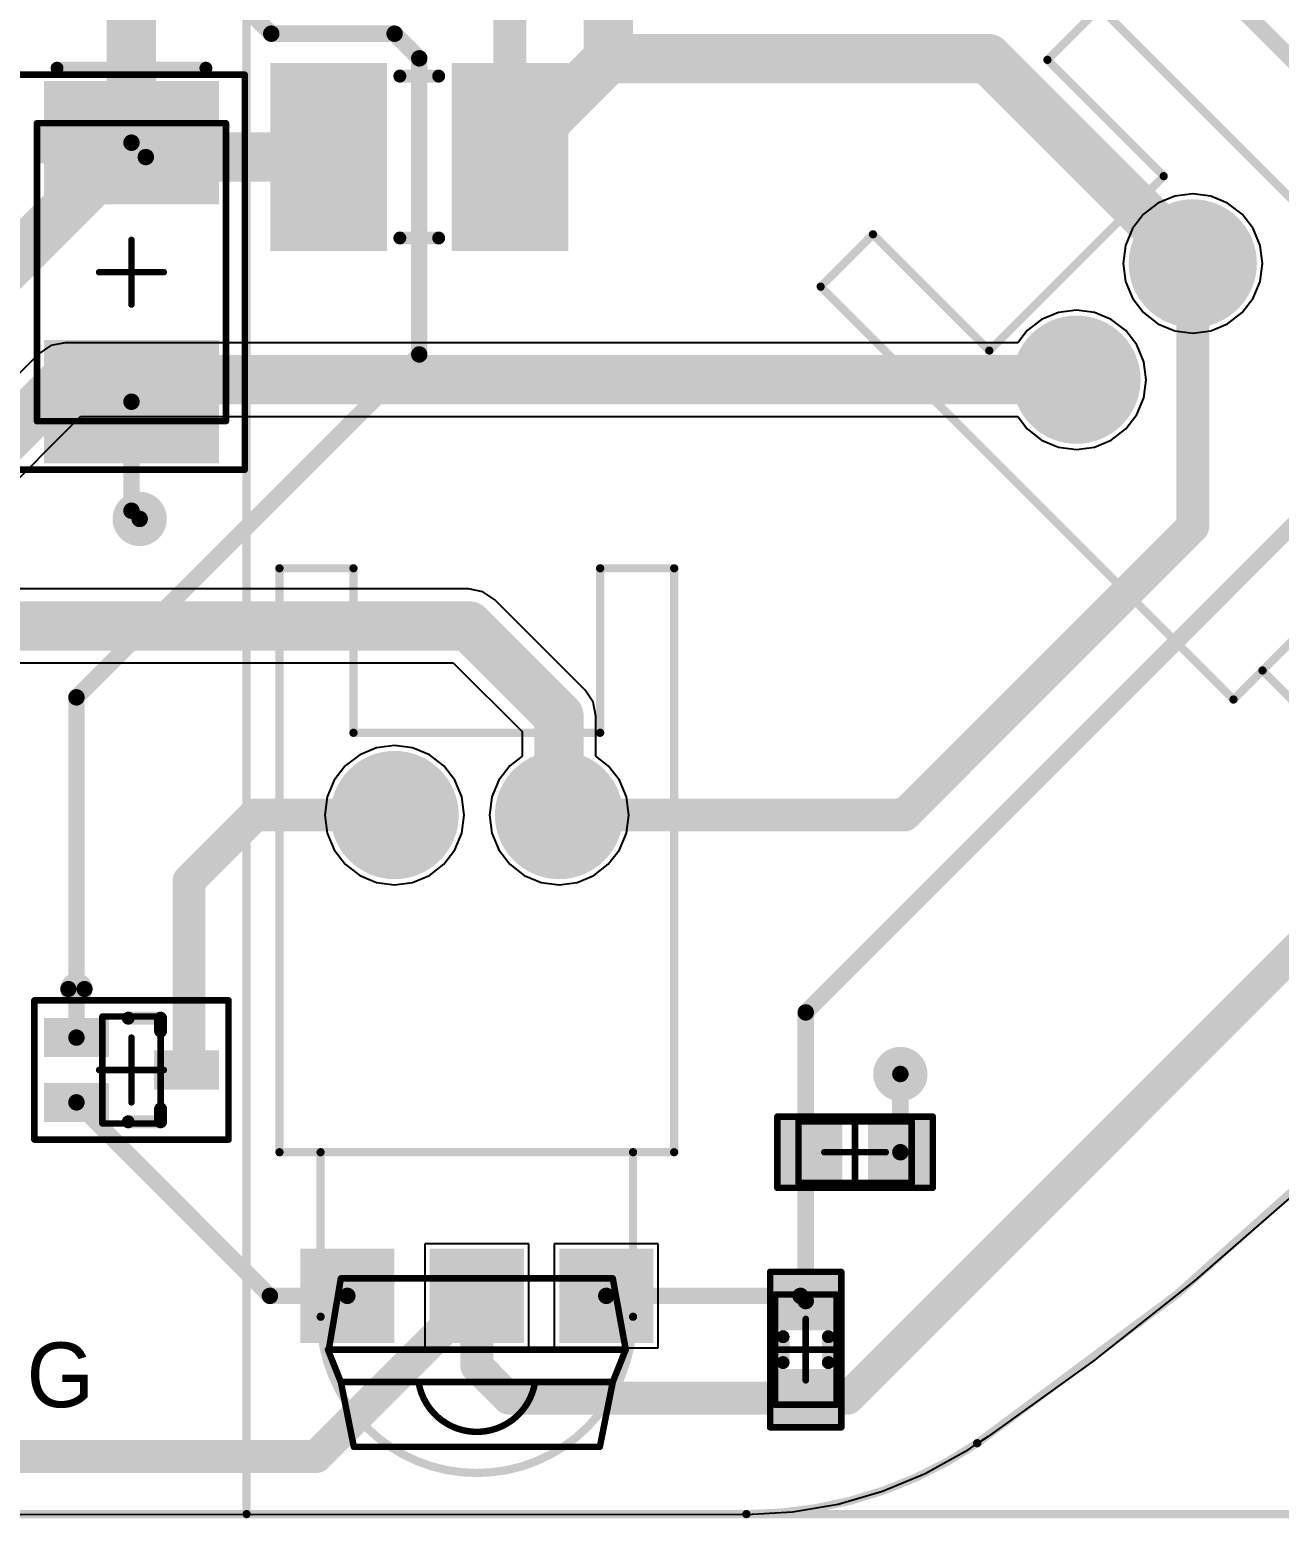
# Model space of a CAD drawing. Extents: x 6.31 to 9.67, y 3.49 to 7.65.
# Drawn here: x 8.368 to 9.128, y 3.495 to 4.399 of the extents above; entities that cross this region are included whole.
import ezdxf

# ---------------------------------------------------------------- set-up
doc = ezdxf.new("R2010")
doc.units = 0
for name, color, linetype in [('BOTTOMLAYER', 5, 'CONTINUOUS'), ('BOTTOMSOLDER', 6, 'CONTINUOUS'), ('MECHANICAL10', 56, 'CONTINUOUS'), ('MECHANICAL13', 56, 'CONTINUOUS'), ('MECHANICAL15', 56, 'CONTINUOUS'), ('MECHANICAL2', 216, 'CONTINUOUS'), ('MULTILAYER', 9, 'CONTINUOUS'), ('TOPLAYER', 1, 'CONTINUOUS'), ('TOPOVERLAY', 2, 'CONTINUOUS'), ('TOPPASTE', 8, 'CONTINUOUS'), ('TOPSOLDER', 216, 'CONTINUOUS')]:
    doc.layers.add(name, color=color, linetype=linetype)

msp = doc.modelspace()

# ---------------------------------------------------------------- linework, layer by layer
at = {"layer": 'BOTTOMLAYER'}
for p, q in [((9.0641201, 4.2983572), (9.0539031, 4.2941252)), ((9.0750843, 4.2998006), (9.0641201, 4.2983572)), ((9.0860485, 4.2983572), (9.0750843, 4.2998006)), ((9.0962655, 4.2941252), (9.0860485, 4.2983572)), ((9.0539031, 4.2941252), (9.0451296, 4.287393)), ((9.105039, 4.287393), (9.0962655, 4.2941252)), ((9.0451296, 4.287393), (9.0383974, 4.2786195)), ((9.1117712, 4.2786195), (9.105039, 4.287393)), ((9.0383974, 4.2786195), (9.0341654, 4.2684025)), ((9.1160032, 4.2684025), (9.1117712, 4.2786195)), ((9.0341654, 4.2684025), (9.032722, 4.2574383)), ((9.1174466, 4.2574383), (9.1160032, 4.2684025)), ((9.032722, 4.2574383), (9.0341654, 4.2464741)), ((9.1160032, 4.2464741), (9.1174466, 4.2574383)), ((9.0341654, 4.2464741), (9.0383974, 4.2362571)), ((9.1117712, 4.2362571), (9.1160032, 4.2464741)), ((9.0383974, 4.2362571), (9.0451296, 4.2274836)), ((9.105039, 4.2274836), (9.1117712, 4.2362571)), ((8.9934094, 4.2276465), (8.9831924, 4.2234145)), ((9.0043736, 4.2290899), (8.9934094, 4.2276465)), ((9.0153378, 4.2276465), (9.0043736, 4.2290899)), ((9.0255548, 4.2234145), (9.0153378, 4.2276465)), ((9.0451296, 4.2274836), (9.0539031, 4.2207514)), ((9.0962655, 4.2207514), (9.105039, 4.2274836)), ((8.9831924, 4.2234145), (8.9744189, 4.2166823)), ((9.0343283, 4.2166823), (9.0255548, 4.2234145)), ((9.0539031, 4.2207514), (9.0641201, 4.2165194)), ((9.0860485, 4.2165194), (9.0962655, 4.2207514)), ((8.3893737, 4.2091587), (8.3807897, 4.2074512)), ((8.9686458, 4.2091587), (8.3893737, 4.2091587)), ((8.9744189, 4.2166823), (8.9686458, 4.2091587)), ((9.0410605, 4.2079088), (9.0343283, 4.2166823)), ((9.0452925, 4.1976918), (9.0410605, 4.2079088)), ((9.0641201, 4.2165194), (9.0750843, 4.215076)), ((9.0750843, 4.215076), (9.0860485, 4.2165194)), ((8.3735126, 4.2025888), (8.2804378, 4.109514)), ((8.3807897, 4.2074512), (8.3735126, 4.2025888)), ((9.0467359, 4.1867276), (9.0452925, 4.1976918)), ((9.0452925, 4.1757634), (9.0467359, 4.1867276)), ((9.0410605, 4.1655464), (9.0452925, 4.1757634)), ((8.3055901, 4.0712219), (8.3986649, 4.1642967)), ((8.3986649, 4.1642967), (8.9686456, 4.1642967)), ((8.9686456, 4.1642967), (8.9744189, 4.1567729)), ((9.0343283, 4.1567729), (9.0410605, 4.1655464)), ((8.9744189, 4.1567729), (8.9831924, 4.1500407)), ((9.0255548, 4.1500407), (9.0343283, 4.1567729)), ((8.9831924, 4.1500407), (8.9934094, 4.1458087)), ((8.9934094, 4.1458087), (9.0043736, 4.1443653)), ((9.0043736, 4.1443653), (9.0153378, 4.1458087)), ((9.0153378, 4.1458087), (9.0255548, 4.1500407)), ((8.634729, 4.059514), (7.484729, 4.059514)), ((8.643313, 4.0578065), (8.634729, 4.059514)), ((8.6505901, 4.0529441), (8.643313, 4.0578065)), ((8.7055901, 3.9979441), (8.6505901, 4.0529441)), ((7.4940202, 4.014652), (8.6254378, 4.014652)), ((8.6254378, 4.014652), (8.667298, 3.9727918)), ((8.7104525, 3.990667), (8.7055901, 3.9979441)), ((8.71216, 3.982083), (8.7104525, 3.990667)), ((8.71216, 3.9578109), (8.71216, 3.982083)), ((8.667298, 3.9727918), (8.667298, 3.9578109)), ((8.589729, 3.9644454), (8.5787648, 3.9630019)), ((8.6006932, 3.9630019), (8.589729, 3.9644454)), ((8.5685478, 3.9587699), (8.5597743, 3.9520377)), ((8.5787648, 3.9630019), (8.5685478, 3.9587699)), ((8.6109102, 3.9587699), (8.6006932, 3.9630019)), ((8.6196837, 3.9520377), (8.6109102, 3.9587699)), ((8.667298, 3.9578109), (8.6597743, 3.9520377)), ((8.7196837, 3.9520377), (8.71216, 3.9578109)), ((8.5597743, 3.9520377), (8.5530421, 3.9432642)), ((8.6264159, 3.9432642), (8.6196837, 3.9520377)), ((8.6597743, 3.9520377), (8.6530421, 3.9432642)), ((8.7264159, 3.9432642), (8.7196837, 3.9520377)), ((8.5530421, 3.9432642), (8.5488101, 3.9330472)), ((8.6306479, 3.9330472), (8.6264159, 3.9432642)), ((8.6530421, 3.9432642), (8.6488101, 3.9330472)), ((8.7306479, 3.9330472), (8.7264159, 3.9432642)), ((8.5488101, 3.9330472), (8.5473666, 3.922083)), ((8.6320914, 3.922083), (8.6306479, 3.9330472)), ((8.6488101, 3.9330472), (8.6473666, 3.922083)), ((8.7320914, 3.922083), (8.7306479, 3.9330472)), ((8.5473666, 3.922083), (8.5488101, 3.9111188)), ((8.6306479, 3.9111188), (8.6320914, 3.922083)), ((8.6473666, 3.922083), (8.6488101, 3.9111188)), ((8.7306479, 3.9111188), (8.7320914, 3.922083)), ((8.5488101, 3.9111188), (8.5530421, 3.9009018)), ((8.6264159, 3.9009018), (8.6306479, 3.9111188)), ((8.6488101, 3.9111188), (8.6530421, 3.9009018)), ((8.7264159, 3.9009018), (8.7306479, 3.9111188)), ((8.5530421, 3.9009018), (8.5597743, 3.8921283)), ((8.6196837, 3.8921283), (8.6264159, 3.9009018)), ((8.6530421, 3.9009018), (8.6597743, 3.8921283)), ((8.7196837, 3.8921283), (8.7264159, 3.9009018)), ((8.5597743, 3.8921283), (8.5685478, 3.8853961)), ((8.6109102, 3.8853961), (8.6196837, 3.8921283)), ((8.6597743, 3.8921283), (8.6685478, 3.8853961)), ((8.7109102, 3.8853961), (8.7196837, 3.8921283)), ((8.5685478, 3.8853961), (8.5787648, 3.8811641)), ((8.6006932, 3.8811641), (8.6109102, 3.8853961)), ((8.6685478, 3.8853961), (8.6787648, 3.8811641)), ((8.7006932, 3.8811641), (8.7109102, 3.8853961)), ((8.5787648, 3.8811641), (8.589729, 3.8797206)), ((8.589729, 3.8797206), (8.6006932, 3.8811641)), ((8.6787648, 3.8811641), (8.689729, 3.8797206)), ((8.689729, 3.8797206), (8.7006932, 3.8811641)), ((9.1353167, 3.6904325), (9.0760579, 3.6388661)), ((8.6713353, 3.6613665), (8.6081227, 3.6613665)), ((8.6081227, 3.6613665), (8.6081227, 3.5981539)), ((8.6713353, 3.5981539), (8.6713353, 3.6613665)), ((8.7500755, 3.6613665), (8.6868629, 3.6613665)), ((8.6868629, 3.6613665), (8.6868629, 3.5981539)), ((8.7500755, 3.5981539), (8.7500755, 3.6613665)), ((9.0760579, 3.6388661), (9.0144808, 3.5900916)), ((8.6081227, 3.5981539), (8.6713353, 3.5981539)), ((8.6868629, 3.5981539), (8.7500755, 3.5981539)), ((9.0144808, 3.5900916), (8.9507168, 3.5442129)), ((8.9440354, 3.5401403), (8.9368871, 3.5350683)), ((8.9441676, 3.5399454), (8.9440354, 3.5401403)), ((8.9507168, 3.5442129), (8.9441676, 3.5399454)), ((8.9368871, 3.5350683), (8.9123113, 3.5214858)), ((8.9123113, 3.5214858), (8.8863694, 3.5107403)), ((8.8593874, 3.5029669), (8.8317047, 3.4982634)), ((8.8863694, 3.5107403), (8.8593874, 3.5029669)), ((8.8036695, 3.496689), (7.1757875, 3.4970829)), ((8.8317047, 3.4982634), (8.8036695, 3.496689))]:
    msp.add_line(p, q, dxfattribs=at)
for points, const_width in [([(9.0575843, 4.2574383, 1), (9.0925843, 4.2574383, 1)], 0.035), ([(8.9868736, 4.1867276, 1), (9.0218736, 4.1867276, 1)], 0.035), ([(8.3818737, 4.1867277, 1), (8.3968737, 4.1867277, 1)], 0.015), ([(8.3818737, 4.1867277, 1), (8.3968737, 4.1867277, 1)], 0.015), ([(8.9968735, 4.1867277, 1), (9.0118735, 4.1867277, 1)], 0.015), ([(8.9968735, 4.1867277, 1), (9.0118735, 4.1867277, 1)], 0.015), ([(8.9968736, 4.1867276, 1), (9.0118736, 4.1867276, 1)], 0.015), ([(8.428479, 4.102083, 1), (8.440979, 4.102083, 1)], 0.0125), ([(8.627229, 4.037083, 1), (8.642229, 4.037083, 1)], 0.015), ([(8.627229, 4.037083, 1), (8.642229, 4.037083, 1)], 0.015), ([(8.682229, 3.982083, 1), (8.697229, 3.982083, 1)], 0.015), ([(8.682229, 3.982083, 1), (8.697229, 3.982083, 1)], 0.015), ([(8.572229, 3.922083, 1), (8.607229, 3.922083, 1)], 0.035), ([(8.672229, 3.922083, 1), (8.707229, 3.922083, 1)], 0.035), ([(8.682229, 3.922083, 1), (8.697229, 3.922083, 1)], 0.015), ([(8.891038, 3.764642, 1), (8.903538, 3.764642, 1)], 0.0125)]:
    msp.add_lwpolyline(points, format="xyb", close=True, dxfattribs=dict(at, const_width=const_width))
at = {"layer": 'BOTTOMLAYER', "const_width": 0.03}
for points in [[(8.289729, 4.087083), (8.3893737, 4.1867277)], [(8.3893737, 4.1867277), (9.0043735, 4.1867277)], [(9.0043735, 4.1867277), (9.0043736, 4.1867276)], [(7.989729, 4.037083), (8.634729, 4.037083)], [(8.634729, 4.037083), (8.689729, 3.982083)], [(8.689729, 3.922083), (8.689729, 3.982083)]]:
    msp.add_lwpolyline(points, dxfattribs=at)
at = {"layer": 'BOTTOMLAYER'}
for points in [[(8.5363825, 3.6051539), (8.5855951, 3.6051539), (8.5363825, 3.6543665), (8.5855951, 3.6543665)], [(8.6151227, 3.6051539), (8.6643353, 3.6051539), (8.6151227, 3.6543665), (8.6643353, 3.6543665)], [(8.6938629, 3.6051539), (8.7430755, 3.6051539), (8.6938629, 3.6543665), (8.7430755, 3.6543665)]]:
    msp.add_solid(points, dxfattribs=at)
at = {"layer": 'BOTTOMSOLDER'}
for points, const_width in [([(9.0555843, 4.2574383, 1), (9.0945843, 4.2574383, 1)], 0.039), ([(8.9848736, 4.1867276, 1), (9.0238736, 4.1867276, 1)], 0.039), ([(8.426479, 4.102083, 1), (8.442979, 4.102083, 1)], 0.0165), ([(8.570229, 3.922083, 1), (8.609229, 3.922083, 1)], 0.039), ([(8.670229, 3.922083, 1), (8.709229, 3.922083, 1)], 0.039), ([(8.889038, 3.764642, 1), (8.905538, 3.764642, 1)], 0.0165)]:
    msp.add_lwpolyline(points, format="xyb", close=True, dxfattribs=dict(at, const_width=const_width))
for points in [[(8.5323825, 3.6011539), (8.5895951, 3.6011539), (8.5323825, 3.6583665), (8.5895951, 3.6583665)], [(8.6111227, 3.6011539), (8.6683353, 3.6011539), (8.6111227, 3.6583665), (8.6683353, 3.6583665)], [(8.6898629, 3.6011539), (8.7470755, 3.6011539), (8.6898629, 3.6583665), (8.7470755, 3.6583665)]]:
    msp.add_solid(points, dxfattribs=at)
at = {"layer": 'MECHANICAL10', "const_width": 0.005}
for points in [[(8.4997285, 3.4970829), (8.4997285, 7.6470829)], [(6.3114428, 3.4970829), (9.6680142, 3.4970829)]]:
    msp.add_lwpolyline(points, dxfattribs=at)
at = {"layer": 'MECHANICAL10', "const_width": 0.0025}
msp.add_lwpolyline([(8.4984785, 3.4970829, 1), (8.5009785, 3.4970829, 1)], format="xyb", close=True, dxfattribs=at)
at = {"layer": 'MECHANICAL13', "const_width": 0.003937}
for points in [[(8.3722487, 4.3426342), (8.4872093, 4.3426342)], [(8.3722487, 4.1615319), (8.3722487, 4.3426342)], [(8.4872093, 4.1615319), (8.4872093, 4.3426342)], [(8.3722487, 4.1615319), (8.4872093, 4.1615319)], [(8.4120124, 3.7346026), (8.4120124, 3.7995633)], [(8.4120124, 3.7995633), (8.4474455, 3.7995633)], [(8.4474455, 3.7346026), (8.4474455, 3.7995633)], [(8.8352801, 3.7357837), (8.9041778, 3.7357837)], [(8.8352801, 3.6983821), (8.8352801, 3.7357837)], [(8.9041778, 3.6983821), (8.9041778, 3.7357837)], [(8.4120124, 3.7346026), (8.4474455, 3.7346026)], [(8.8352801, 3.6983821), (8.9041778, 3.6983821)], [(8.8210281, 3.6305476), (8.8584297, 3.6305476)], [(8.8210281, 3.5636185), (8.8210281, 3.6305476)], [(8.8584297, 3.5636185), (8.8584297, 3.6305476)], [(8.8210281, 3.5636185), (8.8584297, 3.5636185)]]:
    msp.add_lwpolyline(points, dxfattribs=at)
at = {"layer": 'MECHANICAL13', "const_width": 0.0019685}
for points in [[(8.3712645, 4.3426342, 1), (8.3732329, 4.3426342, 1)], [(8.3712645, 4.3426342, 1), (8.3732329, 4.3426342, 1)], [(8.4862251, 4.3426342, 1), (8.4881935, 4.3426342, 1)], [(8.4862251, 4.3426342, 1), (8.4881935, 4.3426342, 1)], [(8.3712645, 4.1615319, 1), (8.3732329, 4.1615319, 1)], [(8.3712645, 4.1615319, 1), (8.3732329, 4.1615319, 1)], [(8.4862251, 4.1615319, 1), (8.4881935, 4.1615319, 1)], [(8.4862251, 4.1615319, 1), (8.4881935, 4.1615319, 1)], [(8.4110282, 3.7995633, 1), (8.4129966, 3.7995633, 1)], [(8.4110282, 3.7995633, 1), (8.4129966, 3.7995633, 1)], [(8.4464613, 3.7995633, 1), (8.4484297, 3.7995633, 1)], [(8.4464613, 3.7995633, 1), (8.4484297, 3.7995633, 1)], [(8.8342959, 3.7357837, 1), (8.8362643, 3.7357837, 1)], [(8.8342959, 3.7357837, 1), (8.8362643, 3.7357837, 1)], [(8.9031936, 3.7357837, 1), (8.905162, 3.7357837, 1)], [(8.9031936, 3.7357837, 1), (8.905162, 3.7357837, 1)], [(8.4110282, 3.7346026, 1), (8.4129966, 3.7346026, 1)], [(8.4110282, 3.7346026, 1), (8.4129966, 3.7346026, 1)], [(8.4464613, 3.7346026, 1), (8.4484297, 3.7346026, 1)], [(8.4464613, 3.7346026, 1), (8.4484297, 3.7346026, 1)], [(8.8342959, 3.6983821, 1), (8.8362643, 3.6983821, 1)], [(8.8342959, 3.6983821, 1), (8.8362643, 3.6983821, 1)], [(8.9031936, 3.6983821, 1), (8.905162, 3.6983821, 1)], [(8.9031936, 3.6983821, 1), (8.905162, 3.6983821, 1)], [(8.8200439, 3.6305476, 1), (8.8220123, 3.6305476, 1)], [(8.8200439, 3.6305476, 1), (8.8220123, 3.6305476, 1)], [(8.8574455, 3.6305476, 1), (8.8594139, 3.6305476, 1)], [(8.8574455, 3.6305476, 1), (8.8594139, 3.6305476, 1)], [(8.8200439, 3.5636185, 1), (8.8220123, 3.5636185, 1)], [(8.8200439, 3.5636185, 1), (8.8220123, 3.5636185, 1)], [(8.8574455, 3.5636185, 1), (8.8594139, 3.5636185, 1)], [(8.8574455, 3.5636185, 1), (8.8594139, 3.5636185, 1)]]:
    msp.add_lwpolyline(points, format="xyb", close=True, dxfattribs=at)
at = {"layer": 'MECHANICAL13'}
msp.add_solid([(8.3722486, 4.3426343), (8.3722486, 4.3182761), (8.4872092, 4.3426343), (8.4872092, 4.3182761)], dxfattribs=at)
at = {"layer": 'MECHANICAL15', "const_width": 0.003937}
for points in [[(8.3608314, 4.3721618), (8.4986266, 4.3721618)], [(8.4986266, 4.1320043), (8.4986266, 4.3721618)], [(8.429729, 4.232398), (8.429729, 4.2717681)], [(8.410044, 4.252083), (8.449414, 4.252083)], [(8.3608314, 4.1320043), (8.4986266, 4.1320043)], [(8.3706738, 3.7247601), (8.3706738, 3.8094058)], [(8.3706738, 3.8094058), (8.4887841, 3.8094058)], [(8.4887841, 3.7247601), (8.4887841, 3.8094058)], [(8.429729, 3.7473979), (8.429729, 3.786768)], [(8.4100439, 3.767083), (8.449414, 3.767083)], [(8.8224849, 3.7387365), (8.916973, 3.7387365)], [(8.8224849, 3.6954294), (8.8224849, 3.7387365)], [(8.8697289, 3.6983821), (8.8697289, 3.7357837)], [(8.916973, 3.6954294), (8.916973, 3.7387365)], [(8.3706738, 3.7247601), (8.4887841, 3.7247601)], [(8.8510282, 3.7170829), (8.8884297, 3.7170829)], [(8.8224849, 3.6954294), (8.916973, 3.6954294)], [(8.8180754, 3.6443272), (8.8613825, 3.6443272)], [(8.8180754, 3.549839), (8.8180754, 3.6443272)], [(8.8613825, 3.549839), (8.8613825, 3.6443272)], [(8.8397289, 3.5783823), (8.8397289, 3.6157838)], [(8.8210281, 3.5970831), (8.8584297, 3.5970831)], [(8.8180754, 3.549839), (8.8613825, 3.549839)]]:
    msp.add_lwpolyline(points, dxfattribs=at)
at = {"layer": 'MECHANICAL15', "const_width": 0.0019685}
for points in [[(8.4976424, 4.3721618, 1), (8.4996108, 4.3721618, 1)], [(8.4976424, 4.3721618, 1), (8.4996108, 4.3721618, 1)], [(8.4287448, 4.2717681, 1), (8.4307132, 4.2717681, 1)], [(8.4090598, 4.252083, 1), (8.4110282, 4.252083, 1)], [(8.4484298, 4.252083, 1), (8.4503982, 4.252083, 1)], [(8.4287448, 4.232398, 1), (8.4307132, 4.232398, 1)], [(8.4976424, 4.1320043, 1), (8.4996108, 4.1320043, 1)], [(8.4976424, 4.1320043, 1), (8.4996108, 4.1320043, 1)], [(8.3696896, 3.8094058, 1), (8.371658, 3.8094058, 1)], [(8.3696896, 3.8094058, 1), (8.371658, 3.8094058, 1)], [(8.4877999, 3.8094058, 1), (8.4897683, 3.8094058, 1)], [(8.4877999, 3.8094058, 1), (8.4897683, 3.8094058, 1)], [(8.4287448, 3.786768, 1), (8.4307132, 3.786768, 1)], [(8.4090597, 3.767083, 1), (8.4110281, 3.767083, 1)], [(8.4484298, 3.767083, 1), (8.4503982, 3.767083, 1)], [(8.4287448, 3.7473979, 1), (8.4307132, 3.7473979, 1)], [(8.8215007, 3.7387365, 1), (8.8234691, 3.7387365, 1)], [(8.8215007, 3.7387365, 1), (8.8234691, 3.7387365, 1)], [(8.8687447, 3.7357837, 1), (8.8707131, 3.7357837, 1)], [(8.9159888, 3.7387365, 1), (8.9179572, 3.7387365, 1)], [(8.9159888, 3.7387365, 1), (8.9179572, 3.7387365, 1)], [(8.3696896, 3.7247601, 1), (8.371658, 3.7247601, 1)], [(8.3696896, 3.7247601, 1), (8.371658, 3.7247601, 1)], [(8.4877999, 3.7247601, 1), (8.4897683, 3.7247601, 1)], [(8.4877999, 3.7247601, 1), (8.4897683, 3.7247601, 1)], [(8.850044, 3.7170829, 1), (8.8520124, 3.7170829, 1)], [(8.8874455, 3.7170829, 1), (8.8894139, 3.7170829, 1)], [(8.8215007, 3.6954294, 1), (8.8234691, 3.6954294, 1)], [(8.8215007, 3.6954294, 1), (8.8234691, 3.6954294, 1)], [(8.8687447, 3.6983821, 1), (8.8707131, 3.6983821, 1)], [(8.9159888, 3.6954294, 1), (8.9179572, 3.6954294, 1)], [(8.9159888, 3.6954294, 1), (8.9179572, 3.6954294, 1)], [(8.8170912, 3.6443272, 1), (8.8190596, 3.6443272, 1)], [(8.8170912, 3.6443272, 1), (8.8190596, 3.6443272, 1)], [(8.8603983, 3.6443272, 1), (8.8623667, 3.6443272, 1)], [(8.8603983, 3.6443272, 1), (8.8623667, 3.6443272, 1)], [(8.8387447, 3.6157838, 1), (8.8407131, 3.6157838, 1)], [(8.8200439, 3.5970831, 1), (8.8220123, 3.5970831, 1)], [(8.8574455, 3.5970831, 1), (8.8594139, 3.5970831, 1)], [(8.8387447, 3.5783823, 1), (8.8407131, 3.5783823, 1)], [(8.8170912, 3.549839, 1), (8.8190596, 3.549839, 1)], [(8.8170912, 3.549839, 1), (8.8190596, 3.549839, 1)], [(8.8603983, 3.549839, 1), (8.8623667, 3.549839, 1)], [(8.8603983, 3.549839, 1), (8.8623667, 3.549839, 1)]]:
    msp.add_lwpolyline(points, format="xyb", close=True, dxfattribs=at)
at = {"layer": 'MECHANICAL2', "const_width": 0.005}
for points in [[(9.6642703, 4.6539795, -0.2031041842308624), (8.9440042, 3.5401863)], [(8.9440042, 3.5401863, -0.1501131539654483), (8.8036695, 3.4970829)]]:
    msp.add_lwpolyline(points, format="xyb", dxfattribs=at)
at = {"layer": 'MECHANICAL2', "const_width": 0.0025}
for points in [[(8.9427542, 3.5401863, 1), (8.9452542, 3.5401863, 1)], [(8.9427542, 3.5401863, 1), (8.9452542, 3.5401863, 1)], [(8.8024195, 3.4970829, 1), (8.8049195, 3.4970829, 1)], [(8.8024195, 3.4970829, 1), (8.8049195, 3.4970829, 1)]]:
    msp.add_lwpolyline(points, format="xyb", close=True, dxfattribs=at)
at = {"layer": 'MECHANICAL2', "const_width": 0.005}
msp.add_lwpolyline([(7.1757875, 3.4970829), (8.8036695, 3.4970829)], dxfattribs=at)
at = {"layer": 'MULTILAYER'}
for points, const_width in [([(9.0575843, 4.2574383, 1), (9.0925843, 4.2574383, 1)], 0.035), ([(8.9868736, 4.1867276, 1), (9.0218736, 4.1867276, 1)], 0.035), ([(8.428479, 4.102083, 1), (8.440979, 4.102083, 1)], 0.0125), ([(8.572229, 3.922083, 1), (8.607229, 3.922083, 1)], 0.035), ([(8.672229, 3.922083, 1), (8.707229, 3.922083, 1)], 0.035), ([(8.891038, 3.764642, 1), (8.903538, 3.764642, 1)], 0.0125)]:
    msp.add_lwpolyline(points, format="xyb", close=True, dxfattribs=dict(at, const_width=const_width))
for points in [[(8.5363825, 3.6051539), (8.5855951, 3.6051539), (8.5363825, 3.6543665), (8.5855951, 3.6543665)], [(8.6151227, 3.6051539), (8.6643353, 3.6051539), (8.6151227, 3.6543665), (8.6643353, 3.6543665)], [(8.6938629, 3.6051539), (8.7430755, 3.6051539), (8.6938629, 3.6543665), (8.7430755, 3.6543665)]]:
    msp.add_solid(points, dxfattribs=at)
at = {"layer": 'TOPLAYER'}
for points, const_width in [([(8.719729, 4.3819649), (8.719729, 4.5514531)], 0.03), ([(9.064729, 4.452083), (9.159729, 4.357083)], 0.01), ([(8.4297289, 4.3308233), (8.4297289, 4.424524)], 0.03), ([(8.484729, 4.427083), (8.514729, 4.397083)], 0.01), ([(8.6598471, 4.322083), (8.6598471, 4.4119649)], 0.02), ([(8.514729, 4.397083), (8.589729, 4.397083)], 0.01), ([(8.589729, 4.397083), (8.604729, 4.382083)], 0.01), ([(8.6598471, 4.322083), (8.719729, 4.3819649)], 0.03), ([(8.719729, 4.3819649), (8.9505577, 4.3819649)], 0.03), ([(8.9505577, 4.3819649), (9.0750843, 4.2574383)], 0.03), ([(8.604729, 4.202083), (8.604729, 4.382083)], 0.01), ([(8.17654, 4.0776342), (8.429729, 4.3308232)], 0.03), ([(8.4384692, 4.322083), (8.5496109, 4.322083)], 0.03), ([(8.429729, 4.3308232), (8.4384692, 4.322083)], 0.01), ([(9.0750843, 4.0974383), (9.0750843, 4.2574383)], 0.02), ([(8.3962644, 3.9936184), (8.604729, 4.202083)], 0.01), ([(8.429729, 4.107083), (8.429729, 4.1733429)], 0.01), ([(8.8397289, 3.8020829), (9.159729, 4.122083)], 0.01), ([(8.429729, 4.107083), (8.434729, 4.102083)], 0.01), ([(8.899729, 3.922083), (9.0750843, 4.0974383)], 0.02), ([(8.8652015, 3.5675555), (9.3079709, 4.0103249)], 0.02), ([(8.3962644, 3.786768), (8.3962644, 3.9936184)], 0.01), ([(8.4647289, 3.8820829), (8.504729, 3.922083)], 0.02), ([(8.504729, 3.922083), (8.589729, 3.922083)], 0.02), ([(8.689729, 3.922083), (8.899729, 3.922083)], 0.02), ([(8.4647289, 3.7686184), (8.4647289, 3.8820829)], 0.02), ([(8.8397289, 3.6266106), (8.8397289, 3.8020829)], 0.01), ([(8.897288, 3.7170829), (8.897288, 3.764642)], 0.01), ([(8.3962644, 3.7473979), (8.5139021, 3.6297602)], 0.01), ([(8.5420518, 3.532083), (8.639729, 3.6297602)], 0.02), ([(8.639729, 3.587083), (8.639729, 3.6297602)], 0.02), ([(8.5139021, 3.6297602), (8.5609888, 3.6297602)], 0.01), ([(8.7184692, 3.6297602), (8.8365793, 3.6297602)], 0.01), ([(8.639729, 3.587083), (8.6592565, 3.5675555)], 0.02), ([(8.6592565, 3.5675555), (8.8397289, 3.5675555)], 0.02), ([(8.8397289, 3.5675555), (8.8652015, 3.5675555)], 0.02), ([(7.5602014, 3.532083), (8.5420518, 3.532083)], 0.02)]:
    msp.add_lwpolyline(points, dxfattribs=dict(at, const_width=const_width))
for points, const_width in [([(8.512229, 4.397083, 1), (8.517229, 4.397083, 1)], 0.005), ([(8.512229, 4.397083, 1), (8.517229, 4.397083, 1)], 0.005), ([(8.587229, 4.397083, 1), (8.592229, 4.397083, 1)], 0.005), ([(8.587229, 4.397083, 1), (8.592229, 4.397083, 1)], 0.005), ([(8.712229, 4.3819649, 1), (8.727229, 4.3819649, 1)], 0.015), ([(8.712229, 4.3819649, 1), (8.727229, 4.3819649, 1)], 0.015), ([(8.712229, 4.3819649, 1), (8.727229, 4.3819649, 1)], 0.015), ([(8.9430577, 4.3819649, 1), (8.9580577, 4.3819649, 1)], 0.015), ([(8.9430577, 4.3819649, 1), (8.9580577, 4.3819649, 1)], 0.015), ([(8.602229, 4.382083, 1), (8.607229, 4.382083, 1)], 0.005), ([(8.602229, 4.382083, 1), (8.607229, 4.382083, 1)], 0.005), ([(8.4222289, 4.3308233, 1), (8.4372289, 4.3308233, 1)], 0.015), ([(8.422229, 4.3308232, 1), (8.437229, 4.3308232, 1)], 0.015), ([(8.4309692, 4.322083, 1), (8.4459692, 4.322083, 1)], 0.015), ([(8.427229, 4.3308232, 1), (8.432229, 4.3308232, 1)], 0.005), ([(8.5421109, 4.322083, 1), (8.5571109, 4.322083, 1)], 0.015), ([(8.6523471, 4.322083, 1), (8.6673471, 4.322083, 1)], 0.015), ([(8.4359692, 4.322083, 1), (8.4409692, 4.322083, 1)], 0.005), ([(8.6548471, 4.322083, 1), (8.6648471, 4.322083, 1)], 0.01), ([(9.0575843, 4.2574383, 1), (9.0925843, 4.2574383, 1)], 0.035), ([(9.0675843, 4.2574383, 1), (9.0825843, 4.2574383, 1)], 0.015), ([(9.0700843, 4.2574383, 1), (9.0800843, 4.2574383, 1)], 0.01), ([(8.9868736, 4.1867276, 1), (9.0218736, 4.1867276, 1)], 0.035), ([(8.602229, 4.202083, 1), (8.607229, 4.202083, 1)], 0.005), ([(8.602229, 4.202083, 1), (8.607229, 4.202083, 1)], 0.005), ([(8.427229, 4.1733429, 1), (8.432229, 4.1733429, 1)], 0.005), ([(8.428479, 4.102083, 1), (8.440979, 4.102083, 1)], 0.0125), ([(8.427229, 4.107083, 1), (8.432229, 4.107083, 1)], 0.005), ([(8.427229, 4.107083, 1), (8.432229, 4.107083, 1)], 0.005), ([(8.432229, 4.102083, 1), (8.437229, 4.102083, 1)], 0.005), ([(9.0700843, 4.0974383, 1), (9.0800843, 4.0974383, 1)], 0.01), ([(9.0700843, 4.0974383, 1), (9.0800843, 4.0974383, 1)], 0.01), ([(8.3937644, 3.9936184, 1), (8.3987644, 3.9936184, 1)], 0.005), ([(8.3937644, 3.9936184, 1), (8.3987644, 3.9936184, 1)], 0.005), ([(8.572229, 3.922083, 1), (8.607229, 3.922083, 1)], 0.035), ([(8.672229, 3.922083, 1), (8.707229, 3.922083, 1)], 0.035), ([(8.499729, 3.922083, 1), (8.509729, 3.922083, 1)], 0.01), ([(8.499729, 3.922083, 1), (8.509729, 3.922083, 1)], 0.01), ([(8.584729, 3.922083, 1), (8.594729, 3.922083, 1)], 0.01), ([(8.684729, 3.922083, 1), (8.694729, 3.922083, 1)], 0.01), ([(8.894729, 3.922083, 1), (8.904729, 3.922083, 1)], 0.01), ([(8.894729, 3.922083, 1), (8.904729, 3.922083, 1)], 0.01), ([(8.4597289, 3.8820829, 1), (8.4697289, 3.8820829, 1)], 0.01), ([(8.4597289, 3.8820829, 1), (8.4697289, 3.8820829, 1)], 0.01), ([(8.8372289, 3.8020829, 1), (8.8422289, 3.8020829, 1)], 0.005), ([(8.8372289, 3.8020829, 1), (8.8422289, 3.8020829, 1)], 0.005), ([(8.3937644, 3.786768, 1), (8.3987644, 3.786768, 1)], 0.005), ([(8.4597289, 3.7686184, 1), (8.4697289, 3.7686184, 1)], 0.01), ([(8.891038, 3.764642, 1), (8.903538, 3.764642, 1)], 0.0125), ([(8.894788, 3.764642, 1), (8.899788, 3.764642, 1)], 0.005), ([(8.3937644, 3.7473979, 1), (8.3987644, 3.7473979, 1)], 0.005), ([(8.894788, 3.7170829, 1), (8.899788, 3.7170829, 1)], 0.005), ([(8.634729, 3.6297602, 1), (8.644729, 3.6297602, 1)], 0.01), ([(8.634729, 3.6297602, 1), (8.644729, 3.6297602, 1)], 0.01), ([(8.5114021, 3.6297602, 1), (8.5164021, 3.6297602, 1)], 0.005), ([(8.5114021, 3.6297602, 1), (8.5164021, 3.6297602, 1)], 0.005), ([(8.5584888, 3.6297602, 1), (8.5634888, 3.6297602, 1)], 0.005), ([(8.7159692, 3.6297602, 1), (8.7209692, 3.6297602, 1)], 0.005), ([(8.8340793, 3.6297602, 1), (8.8390793, 3.6297602, 1)], 0.005), ([(8.8372289, 3.6266106, 1), (8.8422289, 3.6266106, 1)], 0.005), ([(8.634729, 3.587083, 1), (8.644729, 3.587083, 1)], 0.01), ([(8.634729, 3.587083, 1), (8.644729, 3.587083, 1)], 0.01), ([(8.6542565, 3.5675555, 1), (8.6642565, 3.5675555, 1)], 0.01), ([(8.6542565, 3.5675555, 1), (8.6642565, 3.5675555, 1)], 0.01), ([(8.8347289, 3.5675555, 1), (8.8447289, 3.5675555, 1)], 0.01), ([(8.8347289, 3.5675555, 1), (8.8447289, 3.5675555, 1)], 0.01), ([(8.8602015, 3.5675555, 1), (8.8702015, 3.5675555, 1)], 0.01), ([(8.8602015, 3.5675555, 1), (8.8702015, 3.5675555, 1)], 0.01), ([(8.5370518, 3.532083, 1), (8.5470518, 3.532083, 1)], 0.01), ([(8.5370518, 3.532083, 1), (8.5470518, 3.532083, 1)], 0.01)]:
    msp.add_lwpolyline(points, format="xyb", close=True, dxfattribs=dict(at, const_width=const_width))
for points in [[(8.5181149, 4.3752326), (8.5181149, 4.2689334), (8.5811069, 4.3752326), (8.5811069, 4.2689334)], [(8.6283511, 4.3752326), (8.6283511, 4.2689334), (8.6913431, 4.3752326), (8.6913431, 4.2689334)], [(8.3805164, 4.2973587), (8.4789416, 4.2973587), (8.3805164, 4.3642877), (8.4789416, 4.3642877)], [(8.3805164, 4.1398784), (8.4789416, 4.1398784), (8.3805164, 4.2068074), (8.4789416, 4.2068074)], [(8.4120124, 3.778894), (8.4120124, 3.794642), (8.3805164, 3.778894), (8.3805164, 3.794642)], [(8.4789415, 3.759209), (8.4789415, 3.774957), (8.4474455, 3.759209), (8.4474455, 3.774957)], [(8.4120124, 3.7395239), (8.4120124, 3.7552719), (8.3805164, 3.7395239), (8.3805164, 3.7552719)], [(8.8264219, 3.7347994), (8.8264219, 3.6993664), (8.8579179, 3.7347994), (8.8579179, 3.6993664)], [(8.88154, 3.7347994), (8.88154, 3.6993664), (8.913036, 3.7347994), (8.913036, 3.6993664)], [(8.5363825, 3.6051539), (8.5855951, 3.6051539), (8.5363825, 3.6543665), (8.5855951, 3.6543665)], [(8.6151227, 3.6051539), (8.6643353, 3.6051539), (8.6151227, 3.6543665), (8.6643353, 3.6543665)], [(8.6938629, 3.6051539), (8.7430755, 3.6051539), (8.6938629, 3.6543665), (8.7430755, 3.6543665)], [(8.8574454, 3.6403901), (8.8220124, 3.6403901), (8.8574454, 3.6128311), (8.8220124, 3.6128311)], [(8.8574454, 3.581335), (8.8220124, 3.581335), (8.8574454, 3.553776), (8.8220124, 3.553776)]]:
    msp.add_solid(points, dxfattribs=at)
at = {"layer": 'TOPOVERLAY'}
for points, const_width in [([(8.9866959, 4.381182), (9.0185158, 4.4130018)], 0.005), ([(9.0185158, 4.4130018), (9.2695387, 4.1619789)], 0.005), ([(8.3844534, 4.3760988), (8.4750046, 4.3760988)], 0.007874), ([(8.9866959, 4.381182), (9.0574066, 4.3104713)], 0.005), ([(8.592918, 4.3712956), (8.61654, 4.3712956)], 0.007874), ([(8.9513406, 4.2044053), (9.0574066, 4.3104713)], 0.005), ([(8.592918, 4.2728704), (8.61654, 4.2728704)], 0.007874), ([(8.8488101, 4.2432961), (8.8806299, 4.2751159)], 0.005), ([(8.8806299, 4.2751159), (8.9513406, 4.2044053)], 0.005), ([(8.8488101, 4.2432961), (9.0998329, 3.9922733)], 0.005), ([(9.0998329, 3.9922733), (9.2695387, 4.1619789)], 0.005), ([(8.519729, 3.717083), (8.519729, 4.072083)], 0.005), ([(8.519729, 4.072083), (8.564729, 4.072083)], 0.005), ([(8.564729, 3.972083), (8.564729, 4.072083)], 0.005), ([(8.714729, 3.972083), (8.714729, 4.072083)], 0.005), ([(8.714729, 4.072083), (8.759729, 4.072083)], 0.005), ([(8.759729, 3.717083), (8.759729, 4.072083)], 0.005), ([(9.1175107, 4.009951), (9.1882214, 3.9392403)], 0.005), ([(8.564729, 3.972083), (8.714729, 3.972083)], 0.005), ([(8.4277605, 3.798579), (8.4474455, 3.798579)], 0.007874), ([(8.4474455, 3.790705), (8.4474455, 3.798579)], 0.007874), ([(8.4474455, 3.7355869), (8.4474455, 3.7434609)], 0.007874), ([(8.4277605, 3.7355869), (8.4474455, 3.7355869)], 0.007874), ([(8.519729, 3.717083), (8.759729, 3.717083)], 0.005), ([(8.544729, 3.617083), (8.544729, 3.717083)], 0.005), ([(8.734729, 3.617083), (8.734729, 3.717083)], 0.005), ([(8.549729, 3.597083), (8.5570518, 3.6403901)], 0.003937), ([(8.5570518, 3.6403901), (8.7224062, 3.6403901)], 0.003937), ([(8.7224062, 3.6403901), (8.7302802, 3.597083)], 0.003937), ([(8.8259494, 3.589209), (8.8259494, 3.6049571)], 0.007874), ([(8.8535085, 3.589209), (8.8535085, 3.6049571)], 0.007874), ([(8.5491778, 3.597083), (8.7302802, 3.597083)], 0.003937), ([(8.5491778, 3.597083), (8.5570518, 3.577398)], 0.003937), ([(8.7224062, 3.577398), (8.7302802, 3.597083)], 0.003937), ([(8.5570518, 3.577398), (8.7224062, 3.577398)], 0.003937), ([(8.5570518, 3.577398), (8.5649259, 3.5380279)], 0.003937), ([(8.7145321, 3.5380279), (8.7224062, 3.577398)], 0.003937), ([(8.5649259, 3.5380279), (8.7145321, 3.5380279)], 0.003937)]:
    msp.add_lwpolyline(points, dxfattribs=dict(at, const_width=const_width))
for points, const_width in [([(8.3824849, 4.3760988, 1), (8.3864219, 4.3760988, 1)], 0.003937), ([(8.4730361, 4.3760988, 1), (8.4769731, 4.3760988, 1)], 0.003937), ([(8.9854459, 4.381182, 1), (8.9879459, 4.381182, 1)], 0.0025), ([(8.9854459, 4.381182, 1), (8.9879459, 4.381182, 1)], 0.0025), ([(8.5909495, 4.3712956, 1), (8.5948865, 4.3712956, 1)], 0.003937), ([(8.6145715, 4.3712956, 1), (8.6185085, 4.3712956, 1)], 0.003937), ([(9.0561566, 4.3104713, 1), (9.0586566, 4.3104713, 1)], 0.0025), ([(9.0561566, 4.3104713, 1), (9.0586566, 4.3104713, 1)], 0.0025), ([(8.5909495, 4.2728704, 1), (8.5948865, 4.2728704, 1)], 0.003937), ([(8.6145715, 4.2728704, 1), (8.6185085, 4.2728704, 1)], 0.003937), ([(8.8793799, 4.2751159, 1), (8.8818799, 4.2751159, 1)], 0.0025), ([(8.8793799, 4.2751159, 1), (8.8818799, 4.2751159, 1)], 0.0025), ([(8.8475601, 4.2432961, 1), (8.8500601, 4.2432961, 1)], 0.0025), ([(8.8475601, 4.2432961, 1), (8.8500601, 4.2432961, 1)], 0.0025), ([(8.9500906, 4.2044053, 1), (8.9525906, 4.2044053, 1)], 0.0025), ([(8.9500906, 4.2044053, 1), (8.9525906, 4.2044053, 1)], 0.0025), ([(8.518479, 4.072083, 1), (8.520979, 4.072083, 1)], 0.0025), ([(8.518479, 4.072083, 1), (8.520979, 4.072083, 1)], 0.0025), ([(8.563479, 4.072083, 1), (8.565979, 4.072083, 1)], 0.0025), ([(8.563479, 4.072083, 1), (8.565979, 4.072083, 1)], 0.0025), ([(8.713479, 4.072083, 1), (8.715979, 4.072083, 1)], 0.0025), ([(8.713479, 4.072083, 1), (8.715979, 4.072083, 1)], 0.0025), ([(8.758479, 4.072083, 1), (8.760979, 4.072083, 1)], 0.0025), ([(8.758479, 4.072083, 1), (8.760979, 4.072083, 1)], 0.0025), ([(9.1162607, 4.009951, 1), (9.1187607, 4.009951, 1)], 0.0025), ([(9.0985829, 3.9922733, 1), (9.1010829, 3.9922733, 1)], 0.0025), ([(9.0985829, 3.9922733, 1), (9.1010829, 3.9922733, 1)], 0.0025), ([(8.563479, 3.972083, 1), (8.565979, 3.972083, 1)], 0.0025), ([(8.563479, 3.972083, 1), (8.565979, 3.972083, 1)], 0.0025), ([(8.713479, 3.972083, 1), (8.715979, 3.972083, 1)], 0.0025), ([(8.713479, 3.972083, 1), (8.715979, 3.972083, 1)], 0.0025), ([(8.4011857, 3.8162956, 1), (8.3913431, 3.8162956, 1)], 0.0098425), ([(8.3888825, 3.8162956, 1), (8.3938037, 3.8162956, 1)], 0.0049212), ([(8.3987251, 3.8162956, 1), (8.4036463, 3.8162956, 1)], 0.0049212), ([(8.425792, 3.798579, 1), (8.429729, 3.798579, 1)], 0.003937), ([(8.445477, 3.798579, 1), (8.449414, 3.798579, 1)], 0.003937), ([(8.445477, 3.798579, 1), (8.449414, 3.798579, 1)], 0.003937), ([(8.445477, 3.790705, 1), (8.449414, 3.790705, 1)], 0.003937), ([(8.445477, 3.7434609, 1), (8.449414, 3.7434609, 1)], 0.003937), ([(8.425792, 3.7355869, 1), (8.429729, 3.7355869, 1)], 0.003937), ([(8.445477, 3.7355869, 1), (8.449414, 3.7355869, 1)], 0.003937), ([(8.445477, 3.7355869, 1), (8.449414, 3.7355869, 1)], 0.003937), ([(8.518479, 3.717083, 1), (8.520979, 3.717083, 1)], 0.0025), ([(8.518479, 3.717083, 1), (8.520979, 3.717083, 1)], 0.0025), ([(8.543479, 3.717083, 1), (8.545979, 3.717083, 1)], 0.0025), ([(8.733479, 3.717083, 1), (8.735979, 3.717083, 1)], 0.0025), ([(8.758479, 3.717083, 1), (8.760979, 3.717083, 1)], 0.0025), ([(8.758479, 3.717083, 1), (8.760979, 3.717083, 1)], 0.0025), ([(8.5560676, 3.6403901, 1), (8.558036, 3.6403901, 1)], 0.0019685), ([(8.5560676, 3.6403901, 1), (8.558036, 3.6403901, 1)], 0.0019685), ([(8.721422, 3.6403901, 1), (8.7233904, 3.6403901, 1)], 0.0019685), ([(8.721422, 3.6403901, 1), (8.7233904, 3.6403901, 1)], 0.0019685), ([(8.543479, 3.617083, 1), (8.545979, 3.617083, 1)], 0.0025), ([(8.543479, 3.617083, 1), (8.545979, 3.617083, 1)], 0.0025), ([(8.733479, 3.617083, 1), (8.735979, 3.617083, 1)], 0.0025), ([(8.733479, 3.617083, 1), (8.735979, 3.617083, 1)], 0.0025), ([(8.8239809, 3.6049571, 1), (8.8279179, 3.6049571, 1)], 0.003937), ([(8.85154, 3.6049571, 1), (8.855477, 3.6049571, 1)], 0.003937), ([(8.5481936, 3.597083, 1), (8.550162, 3.597083, 1)], 0.0019685), ([(8.5481936, 3.597083, 1), (8.550162, 3.597083, 1)], 0.0019685), ([(8.5487448, 3.597083, 1), (8.5507132, 3.597083, 1)], 0.0019685), ([(8.729296, 3.597083, 1), (8.7312644, 3.597083, 1)], 0.0019685), ([(8.729296, 3.597083, 1), (8.7312644, 3.597083, 1)], 0.0019685), ([(8.729296, 3.597083, 1), (8.7312644, 3.597083, 1)], 0.0019685), ([(8.8239809, 3.589209, 1), (8.8279179, 3.589209, 1)], 0.003937), ([(8.85154, 3.589209, 1), (8.855477, 3.589209, 1)], 0.003937), ([(8.5560676, 3.577398, 1), (8.558036, 3.577398, 1)], 0.0019685), ([(8.5560676, 3.577398, 1), (8.558036, 3.577398, 1)], 0.0019685), ([(8.5560676, 3.577398, 1), (8.558036, 3.577398, 1)], 0.0019685), ([(8.6033117, 3.577398, 1), (8.6052801, 3.577398, 1)], 0.0019685), ([(8.6741779, 3.577398, 1), (8.6761463, 3.577398, 1)], 0.0019685), ([(8.721422, 3.577398, 1), (8.7233904, 3.577398, 1)], 0.0019685), ([(8.721422, 3.577398, 1), (8.7233904, 3.577398, 1)], 0.0019685), ([(8.721422, 3.577398, 1), (8.7233904, 3.577398, 1)], 0.0019685), ([(8.5639417, 3.5380279, 1), (8.5659101, 3.5380279, 1)], 0.0019685), ([(8.5639417, 3.5380279, 1), (8.5659101, 3.5380279, 1)], 0.0019685), ([(8.7135479, 3.5380279, 1), (8.7155163, 3.5380279, 1)], 0.0019685), ([(8.7135479, 3.5380279, 1), (8.7155163, 3.5380279, 1)], 0.0019685)]:
    msp.add_lwpolyline(points, format="xyb", close=True, dxfattribs=dict(at, const_width=const_width))
for points, const_width in [([(8.734729, 3.617083, -0.9999999999992556), (8.544729, 3.617083)], 0.005), ([(8.6751621, 3.577398, -0.855555963209994), (8.6042959, 3.577398)], 0.003937)]:
    msp.add_lwpolyline(points, format="xyb", dxfattribs=dict(at, const_width=const_width))
at = {"layer": 'TOPPASTE'}
for points in [[(8.5181149, 4.3752326), (8.5181149, 4.2689334), (8.5811069, 4.3752326), (8.5811069, 4.2689334)], [(8.6283511, 4.3752326), (8.6283511, 4.2689334), (8.6913431, 4.3752326), (8.6913431, 4.2689334)], [(8.3805164, 4.2973587), (8.4789416, 4.2973587), (8.3805164, 4.3642877), (8.4789416, 4.3642877)], [(8.3805164, 4.1398784), (8.4789416, 4.1398784), (8.3805164, 4.2068074), (8.4789416, 4.2068074)], [(8.4120124, 3.778894), (8.4120124, 3.794642), (8.3805164, 3.778894), (8.3805164, 3.794642)], [(8.4789415, 3.759209), (8.4789415, 3.774957), (8.4474455, 3.759209), (8.4474455, 3.774957)], [(8.4120124, 3.7395239), (8.4120124, 3.7552719), (8.3805164, 3.7395239), (8.3805164, 3.7552719)], [(8.8264219, 3.7347994), (8.8264219, 3.6993664), (8.8579179, 3.7347994), (8.8579179, 3.6993664)], [(8.88154, 3.7347994), (8.88154, 3.6993664), (8.913036, 3.7347994), (8.913036, 3.6993664)], [(8.8574454, 3.6403901), (8.8220124, 3.6403901), (8.8574454, 3.6128311), (8.8220124, 3.6128311)], [(8.8574454, 3.581335), (8.8220124, 3.581335), (8.8574454, 3.553776), (8.8220124, 3.553776)]]:
    msp.add_solid(points, dxfattribs=at)
at = {"layer": 'TOPSOLDER'}
for points, const_width in [([(9.0555843, 4.2574383, 1), (9.0945843, 4.2574383, 1)], 0.039), ([(8.9848736, 4.1867276, 1), (9.0238736, 4.1867276, 1)], 0.039), ([(8.426479, 4.102083, 1), (8.442979, 4.102083, 1)], 0.0165), ([(8.570229, 3.922083, 1), (8.609229, 3.922083, 1)], 0.039), ([(8.670229, 3.922083, 1), (8.709229, 3.922083, 1)], 0.039), ([(8.889038, 3.764642, 1), (8.905538, 3.764642, 1)], 0.0165)]:
    msp.add_lwpolyline(points, format="xyb", close=True, dxfattribs=dict(at, const_width=const_width))
for points in [[(8.5141149, 4.3792326), (8.5141149, 4.2649334), (8.5851069, 4.3792326), (8.5851069, 4.2649334)], [(8.6243511, 4.3792326), (8.6243511, 4.2649334), (8.6953431, 4.3792326), (8.6953431, 4.2649334)], [(8.3765164, 4.2933587), (8.4829416, 4.2933587), (8.3765164, 4.3682877), (8.4829416, 4.3682877)], [(8.3765164, 4.1358784), (8.4829416, 4.1358784), (8.3765164, 4.2108074), (8.4829416, 4.2108074)], [(8.4160124, 3.774894), (8.4160124, 3.798642), (8.3765164, 3.774894), (8.3765164, 3.798642)], [(8.4829415, 3.755209), (8.4829415, 3.778957), (8.4434455, 3.755209), (8.4434455, 3.778957)], [(8.4160124, 3.7355239), (8.4160124, 3.7592719), (8.3765164, 3.7355239), (8.3765164, 3.7592719)], [(8.8224219, 3.7387994), (8.8224219, 3.6953664), (8.8619179, 3.7387994), (8.8619179, 3.6953664)], [(8.87754, 3.7387994), (8.87754, 3.6953664), (8.917036, 3.7387994), (8.917036, 3.6953664)], [(8.5323825, 3.6011539), (8.5895951, 3.6011539), (8.5323825, 3.6583665), (8.5895951, 3.6583665)], [(8.6111227, 3.6011539), (8.6683353, 3.6011539), (8.6111227, 3.6583665), (8.6683353, 3.6583665)], [(8.6898629, 3.6011539), (8.7470755, 3.6011539), (8.6898629, 3.6583665), (8.7470755, 3.6583665)], [(8.8614454, 3.6443901), (8.8180124, 3.6443901), (8.8614454, 3.6088311), (8.8180124, 3.6088311)], [(8.8614454, 3.585335), (8.8180124, 3.585335), (8.8614454, 3.549776), (8.8180124, 3.549776)]]:
    msp.add_solid(points, dxfattribs=at)

# ---------------------------------------------------------------- texts
at = {"layer": 'TOPOVERLAY'}
msp.add_text('DEBUG', height=0.0393701, rotation=359.9999999998294, dxfattribs=at).set_placement((8.219729, 3.562083))

doc.saveas('drawing.dxf')
